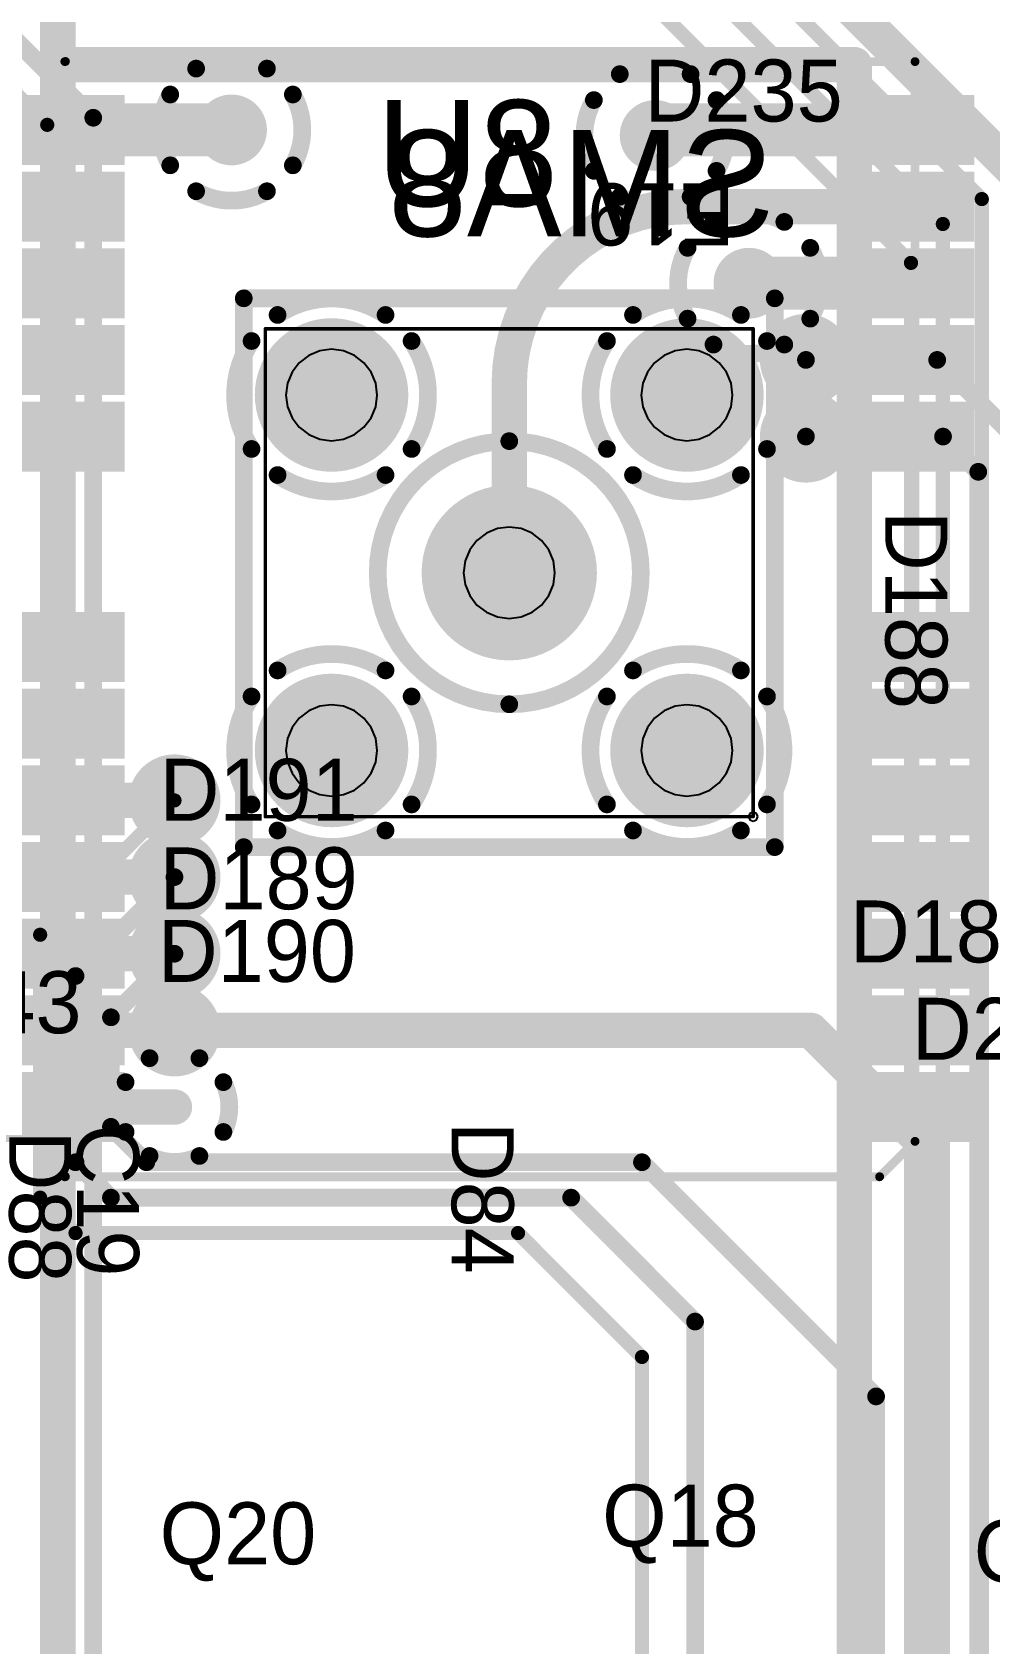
# Model space of a CAD drawing. Extents: x 11.67 to 17.2, y 3.98 to 12.28.
# Drawn here: x 15.021 to 15.562, y 6.509 to 7.419 of the extents above; entities that cross this region are included whole.
import ezdxf

# ---------------------------------------------------------------- set-up
doc = ezdxf.new("R2010")
doc.units = 0
doc.layers.get('0').update_dxf_attribs({"linetype": 'CONTINUOUS'})
for name, color, linetype in [('BOTTOMLAYER', 5, 'CONTINUOUS'), ('BOTTOMOVERLAY', 54, 'CONTINUOUS'), ('BOTTOMSOLDER', 6, 'CONTINUOUS'), ('INTERNALPLANE1', 76, 'CONTINUOUS'), ('MECHANICAL10', 56, 'CONTINUOUS'), ('MECHANICAL6', 56, 'CONTINUOUS'), ('MECHANICAL8', 56, 'CONTINUOUS'), ('MECHANICAL9', 56, 'CONTINUOUS'), ('MIDLAYER1', 16, 'CONTINUOUS'), ('MULTILAYER', 9, 'CONTINUOUS'), ('TOPLAYER', 1, 'CONTINUOUS'), ('TOPOVERLAY', 2, 'CONTINUOUS'), ('TOPPASTE', 8, 'CONTINUOUS'), ('TOPSOLDER', 216, 'CONTINUOUS')]:
    doc.layers.add(name, color=color, linetype=linetype)

# ---------------------------------------------------------------- blocks, each defined once
blk = doc.blocks.new('SMA_TH_HL_SMA_KHD4_B_30')
at = {"layer": 'BOTTOMLAYER', "const_width": 0.03937}
for points in [[(-0.12008, 0.10039, 1), (-0.08071, 0.10039, 1)], [(0.08071, 0.10039, 1), (0.12008, 0.10039, 1)], [(-0.01969, 0, 1), (0.01969, 0, 1)], [(-0.12008, -0.10039, 1), (-0.08071, -0.10039, 1)], [(0.08071, -0.10039, 1), (0.12008, -0.10039, 1)]]:
    blk.add_lwpolyline(points, format="xyb", close=True, dxfattribs=at)
at = {"layer": 'BOTTOMOVERLAY', "const_width": 0.01}
for points in [[(-0.155, 0.15), (-0.155, -0.15)], [(-0.155, 0.15), (0.155, 0.15)], [(0.155, 0.15), (0.155, -0.15)], [(-0.155, -0.15), (0.155, -0.15)]]:
    blk.add_lwpolyline(points, dxfattribs=at)
at = {"layer": 'BOTTOMOVERLAY'}
for points, const_width in [([(-0.1575, 0.15, 1), (-0.1525, 0.15, 1)], 0.005), ([(-0.1575, 0.15, 1), (-0.1525, 0.15, 1)], 0.005), ([(0.1525, 0.15, 1), (0.1575, 0.15, 1)], 0.005), ([(0.1525, 0.15, 1), (0.1575, 0.15, 1)], 0.005), ([(0.07433, 0, 1), (-0.07433, 0, 1)], 0.01), ([(-0.07683, 0, 1), (-0.07183, 0, 1)], 0.005), ([(0.07183, 0, 1), (0.07683, 0, 1)], 0.005), ([(-0.1575, -0.15, 1), (-0.1525, -0.15, 1)], 0.005), ([(-0.1575, -0.15, 1), (-0.1525, -0.15, 1)], 0.005), ([(0.1525, -0.15, 1), (0.1575, -0.15, 1)], 0.005), ([(0.1525, -0.15, 1), (0.1575, -0.15, 1)], 0.005)]:
    blk.add_lwpolyline(points, format="xyb", close=True, dxfattribs=dict(at, const_width=const_width))
at = {"layer": 'BOTTOMSOLDER', "const_width": 0.04337}
for points in [[(-0.12208, 0.10039, 1), (-0.07871, 0.10039, 1)], [(0.07871, 0.10039, 1), (0.12208, 0.10039, 1)], [(-0.02168, 0, 1), (0.02168, 0, 1)], [(-0.12208, -0.10039, 1), (-0.07871, -0.10039, 1)], [(0.07871, -0.10039, 1), (0.12208, -0.10039, 1)]]:
    blk.add_lwpolyline(points, format="xyb", close=True, dxfattribs=at)
at = {"layer": 'INTERNALPLANE1', "const_width": 0.01}
for points in [[(-0.13088, 0.1456, -0.305731), (-0.0699, 0.1456)], [(0.0699, 0.1456, -0.305731), (0.13089, 0.1456)], [(-0.1456, 0.0699, -0.305731), (-0.1456, 0.13089)], [(-0.05519, 0.13089, -0.305731), (-0.05519, 0.0699)], [(0.05519, 0.0699, -0.305731), (0.05519, 0.13089)], [(0.1456, 0.13089, -0.305731), (0.1456, 0.0699)], [(-0.0699, 0.05519, -0.305731), (-0.13088, 0.05519)], [(0.13089, 0.05519, -0.305731), (0.0699, 0.05519)], [(-0.13088, -0.05519, -0.305731), (-0.0699, -0.05519)], [(0.0699, -0.05519, -0.305731), (0.13089, -0.05519)], [(-0.1456, -0.13088, -0.305731), (-0.1456, -0.0699)], [(-0.05519, -0.0699, -0.305731), (-0.05519, -0.13088)], [(0.05519, -0.13088, -0.305731), (0.05519, -0.0699)], [(0.1456, -0.0699, -0.305731), (0.1456, -0.13088)], [(-0.0699, -0.1456, -0.305731), (-0.13088, -0.1456)], [(0.13089, -0.1456, -0.305731), (0.0699, -0.1456)]]:
    blk.add_lwpolyline(points, format="xyb", dxfattribs=at)
at = {"layer": 'INTERNALPLANE1'}
for points, const_width in [([(-0.13338, 0.1456, 1), (-0.12838, 0.1456, 1)], 0.005), ([(-0.0724, 0.1456, 1), (-0.0674, 0.1456, 1)], 0.005), ([(0.0674, 0.1456, 1), (0.0724, 0.1456, 1)], 0.005), ([(0.12839, 0.1456, 1), (0.13339, 0.1456, 1)], 0.005), ([(-0.1481, 0.13089, 1), (-0.1431, 0.13089, 1)], 0.005), ([(-0.05769, 0.13089, 1), (-0.05269, 0.13089, 1)], 0.005), ([(0.05269, 0.13089, 1), (0.05769, 0.13089, 1)], 0.005), ([(0.1431, 0.13089, 1), (0.1481, 0.13089, 1)], 0.005), ([(-0.1481, 0.0699, 1), (-0.1431, 0.0699, 1)], 0.005), ([(-0.05769, 0.0699, 1), (-0.05269, 0.0699, 1)], 0.005), ([(0.05269, 0.0699, 1), (0.05769, 0.0699, 1)], 0.005), ([(0.1431, 0.0699, 1), (0.1481, 0.0699, 1)], 0.005), ([(-0.13338, 0.05519, 1), (-0.12838, 0.05519, 1)], 0.005), ([(-0.0724, 0.05519, 1), (-0.0674, 0.05519, 1)], 0.005), ([(0.0674, 0.05519, 1), (0.0724, 0.05519, 1)], 0.005), ([(0.12839, 0.05519, 1), (0.13339, 0.05519, 1)], 0.005), ([(-0.02476, 0, 1), (0.02476, 0, 1)], 0.04953), ([(-0.13338, -0.05519, 1), (-0.12838, -0.05519, 1)], 0.005), ([(-0.0724, -0.05519, 1), (-0.0674, -0.05519, 1)], 0.005), ([(0.0674, -0.05519, 1), (0.0724, -0.05519, 1)], 0.005), ([(0.12839, -0.05519, 1), (0.13339, -0.05519, 1)], 0.005), ([(-0.1481, -0.0699, 1), (-0.1431, -0.0699, 1)], 0.005), ([(-0.05769, -0.0699, 1), (-0.05269, -0.0699, 1)], 0.005), ([(0.05269, -0.0699, 1), (0.05769, -0.0699, 1)], 0.005), ([(0.1431, -0.0699, 1), (0.1481, -0.0699, 1)], 0.005), ([(-0.1481, -0.13088, 1), (-0.1431, -0.13088, 1)], 0.005), ([(-0.05769, -0.13088, 1), (-0.05269, -0.13088, 1)], 0.005), ([(0.05269, -0.13088, 1), (0.05769, -0.13088, 1)], 0.005), ([(0.1431, -0.13088, 1), (0.1481, -0.13088, 1)], 0.005), ([(-0.13338, -0.1456, 1), (-0.12838, -0.1456, 1)], 0.005), ([(-0.0724, -0.1456, 1), (-0.0674, -0.1456, 1)], 0.005), ([(0.0674, -0.1456, 1), (0.0724, -0.1456, 1)], 0.005), ([(0.12839, -0.1456, 1), (0.13339, -0.1456, 1)], 0.005)]:
    blk.add_lwpolyline(points, format="xyb", close=True, dxfattribs=dict(at, const_width=const_width))
at = {"layer": 'MECHANICAL6', "const_width": 0.002}
for points in [[(-0.13779, 0.1378), (0.1378, 0.1378)], [(-0.13779, 0.1378), (-0.13779, -0.13779)], [(0.1378, 0.1378), (0.1378, -0.13779)], [(-0.13779, -0.13779), (0.1378, -0.13779)]]:
    blk.add_lwpolyline(points, dxfattribs=at)
at = {"layer": 'MECHANICAL6', "const_width": 0.001}
for points in [[(-0.13829, 0.1378, 1), (-0.13729, 0.1378, 1)], [(-0.13829, 0.1378, 1), (-0.13729, 0.1378, 1)], [(0.1373, 0.1378, 1), (0.1383, 0.1378, 1)], [(0.1373, 0.1378, 1), (0.1383, 0.1378, 1)], [(-0.13829, -0.13779, 1), (-0.13729, -0.13779, 1)], [(-0.13829, -0.13779, 1), (-0.13729, -0.13779, 1)], [(0.1373, -0.13779, 1), (0.1383, -0.13779, 1)], [(0.1373, -0.13779, 1), (0.1383, -0.13779, 1)]]:
    blk.add_lwpolyline(points, format="xyb", close=True, dxfattribs=at)
at = {"layer": 'MECHANICAL8'}
for p, q in [((-0.1396, -0.13599), (-0.14035, -0.13779)), ((-0.13779, -0.13524), (-0.1396, -0.13599)), ((-0.13599, -0.13599), (-0.13779, -0.13524)), ((-0.13524, -0.13779), (-0.13599, -0.13599)), ((-0.14035, -0.13779), (-0.14035, -0.13779)), ((-0.14035, -0.13779), (-0.1396, -0.1396)), ((-0.1396, -0.1396), (-0.13779, -0.14035)), ((-0.13779, -0.14035), (-0.13599, -0.1396)), ((-0.13599, -0.1396), (-0.13524, -0.13779)), ((-0.13524, -0.13779), (-0.13524, -0.13779))]:
    blk.add_line(p, q, dxfattribs=at)
at = {"layer": 'MECHANICAL9'}
for p, q in [((-0.11864, 0.11864), (-0.12274, 0.1133)), ((-0.1133, 0.12274), (-0.11864, 0.11864)), ((-0.10707, 0.12532), (-0.1133, 0.12274)), ((-0.10039, 0.1262), (-0.10707, 0.12532)), ((-0.09371, 0.12532), (-0.10039, 0.1262)), ((-0.08748, 0.12274), (-0.09371, 0.12532)), ((-0.08214, 0.11864), (-0.08748, 0.12274)), ((-0.07804, 0.1133), (-0.08214, 0.11864)), ((0.08214, 0.11864), (0.07804, 0.1133)), ((0.08748, 0.12274), (0.08214, 0.11864)), ((0.09371, 0.12532), (0.08748, 0.12274)), ((0.10039, 0.1262), (0.09371, 0.12532)), ((0.10707, 0.12532), (0.10039, 0.1262)), ((0.1133, 0.12274), (0.10707, 0.12532)), ((0.11864, 0.11864), (0.1133, 0.12274)), ((0.12274, 0.1133), (0.11864, 0.11864)), ((-0.12274, 0.1133), (-0.12532, 0.10707)), ((-0.07546, 0.10707), (-0.07804, 0.1133)), ((0.07804, 0.1133), (0.07546, 0.10707)), ((0.12532, 0.10707), (0.12274, 0.1133)), ((-0.12532, 0.10707), (-0.1262, 0.10039)), ((-0.1262, 0.10039), (-0.1262, 0.10039)), ((-0.1262, 0.10039), (-0.12532, 0.09371)), ((-0.07458, 0.10039), (-0.07546, 0.10707)), ((-0.07546, 0.09371), (-0.07458, 0.10039)), ((-0.07458, 0.10039), (-0.07458, 0.10039)), ((0.07546, 0.10707), (0.07458, 0.10039)), ((0.07458, 0.10039), (0.07458, 0.10039)), ((0.07458, 0.10039), (0.07546, 0.09371)), ((0.1262, 0.10039), (0.12532, 0.10707)), ((0.12532, 0.09371), (0.1262, 0.10039)), ((0.1262, 0.10039), (0.1262, 0.10039)), ((-0.12532, 0.09371), (-0.12274, 0.08748)), ((-0.07804, 0.08748), (-0.07546, 0.09371)), ((0.07546, 0.09371), (0.07804, 0.08748)), ((0.12274, 0.08748), (0.12532, 0.09371)), ((-0.12274, 0.08748), (-0.11864, 0.08214)), ((-0.11864, 0.08214), (-0.1133, 0.07804)), ((-0.08748, 0.07804), (-0.08214, 0.08214)), ((-0.08214, 0.08214), (-0.07804, 0.08748)), ((0.07804, 0.08748), (0.08214, 0.08214)), ((0.08214, 0.08214), (0.08748, 0.07804)), ((0.1133, 0.07804), (0.11864, 0.08214)), ((0.11864, 0.08214), (0.12274, 0.08748)), ((-0.1133, 0.07804), (-0.10707, 0.07546)), ((-0.10707, 0.07546), (-0.10039, 0.07458)), ((-0.10039, 0.07458), (-0.09371, 0.07546)), ((-0.09371, 0.07546), (-0.08748, 0.07804)), ((0.08748, 0.07804), (0.09371, 0.07546)), ((0.09371, 0.07546), (0.10039, 0.07458)), ((0.10039, 0.07458), (0.10707, 0.07546)), ((0.10707, 0.07546), (0.1133, 0.07804)), ((-0.01825, 0.01825), (-0.02235, 0.01291)), ((-0.01291, 0.02235), (-0.01825, 0.01825)), ((-0.00668, 0.02493), (-0.01291, 0.02235)), ((0, 0.02581), (-0.00668, 0.02493)), ((0.00668, 0.02493), (0, 0.02581)), ((0.01291, 0.02235), (0.00668, 0.02493)), ((0.01825, 0.01825), (0.01291, 0.02235)), ((0.02235, 0.01291), (0.01825, 0.01825)), ((-0.02235, 0.01291), (-0.02493, 0.00668)), ((0.02493, 0.00668), (0.02235, 0.01291)), ((-0.02493, 0.00668), (-0.02581, 0)), ((-0.02581, 0), (-0.02581, 0)), ((-0.02581, 0), (-0.02493, -0.00668)), ((0.02581, 0), (0.02493, 0.00668)), ((0.02493, -0.00668), (0.02581, 0)), ((0.02581, 0), (0.02581, 0)), ((-0.02493, -0.00668), (-0.02235, -0.01291)), ((0.02235, -0.01291), (0.02493, -0.00668)), ((-0.02235, -0.01291), (-0.01825, -0.01825)), ((0.01825, -0.01825), (0.02235, -0.01291)), ((-0.01825, -0.01825), (-0.01291, -0.02235)), ((-0.01291, -0.02235), (-0.00668, -0.02493)), ((-0.00668, -0.02493), (0, -0.02581)), ((0, -0.02581), (0.00668, -0.02493)), ((0.00668, -0.02493), (0.01291, -0.02235)), ((0.01291, -0.02235), (0.01825, -0.01825)), ((-0.1133, -0.07804), (-0.11864, -0.08214)), ((-0.10707, -0.07546), (-0.1133, -0.07804)), ((-0.10039, -0.07458), (-0.10707, -0.07546)), ((-0.09371, -0.07546), (-0.10039, -0.07458)), ((-0.08748, -0.07804), (-0.09371, -0.07546)), ((-0.08214, -0.08214), (-0.08748, -0.07804)), ((0.08748, -0.07804), (0.08214, -0.08214)), ((0.09371, -0.07546), (0.08748, -0.07804)), ((0.10039, -0.07458), (0.09371, -0.07546)), ((0.10707, -0.07546), (0.10039, -0.07458)), ((0.1133, -0.07804), (0.10707, -0.07546)), ((0.11864, -0.08214), (0.1133, -0.07804)), ((-0.12274, -0.08748), (-0.12532, -0.09371)), ((-0.11864, -0.08214), (-0.12274, -0.08748)), ((-0.07804, -0.08748), (-0.08214, -0.08214)), ((-0.07546, -0.09371), (-0.07804, -0.08748)), ((0.07804, -0.08748), (0.07546, -0.09371)), ((0.08214, -0.08214), (0.07804, -0.08748)), ((0.12274, -0.08748), (0.11864, -0.08214)), ((0.12532, -0.09371), (0.12274, -0.08748)), ((-0.12532, -0.09371), (-0.1262, -0.10039)), ((-0.07458, -0.10039), (-0.07546, -0.09371)), ((0.07546, -0.09371), (0.07458, -0.10039)), ((0.1262, -0.10039), (0.12532, -0.09371)), ((-0.1262, -0.10039), (-0.1262, -0.10039)), ((-0.1262, -0.10039), (-0.12532, -0.10707)), ((-0.12532, -0.10707), (-0.12274, -0.1133)), ((-0.07804, -0.1133), (-0.07546, -0.10707)), ((-0.07546, -0.10707), (-0.07458, -0.10039)), ((-0.07458, -0.10039), (-0.07458, -0.10039)), ((0.07458, -0.10039), (0.07458, -0.10039)), ((0.07458, -0.10039), (0.07546, -0.10707)), ((0.07546, -0.10707), (0.07804, -0.1133)), ((0.12274, -0.1133), (0.12532, -0.10707)), ((0.12532, -0.10707), (0.1262, -0.10039)), ((0.1262, -0.10039), (0.1262, -0.10039)), ((-0.12274, -0.1133), (-0.11864, -0.11864)), ((-0.08214, -0.11864), (-0.07804, -0.1133)), ((0.07804, -0.1133), (0.08214, -0.11864)), ((0.11864, -0.11864), (0.12274, -0.1133)), ((-0.11864, -0.11864), (-0.1133, -0.12274)), ((-0.1133, -0.12274), (-0.10707, -0.12532)), ((-0.10707, -0.12532), (-0.10039, -0.1262)), ((-0.10039, -0.1262), (-0.09371, -0.12532)), ((-0.09371, -0.12532), (-0.08748, -0.12274)), ((-0.08748, -0.12274), (-0.08214, -0.11864)), ((0.08214, -0.11864), (0.08748, -0.12274)), ((0.08748, -0.12274), (0.09371, -0.12532)), ((0.09371, -0.12532), (0.10039, -0.1262)), ((0.10039, -0.1262), (0.10707, -0.12532)), ((0.10707, -0.12532), (0.1133, -0.12274)), ((0.1133, -0.12274), (0.11864, -0.11864))]:
    blk.add_line(p, q, dxfattribs=at)
at = {"layer": 'MIDLAYER1', "const_width": 0.03937}
for points in [[(-0.12008, 0.10039, 1), (-0.08071, 0.10039, 1)], [(0.08071, 0.10039, 1), (0.12008, 0.10039, 1)], [(-0.01969, 0, 1), (0.01969, 0, 1)], [(-0.12008, -0.10039, 1), (-0.08071, -0.10039, 1)], [(0.08071, -0.10039, 1), (0.12008, -0.10039, 1)]]:
    blk.add_lwpolyline(points, format="xyb", close=True, dxfattribs=at)
at = {"layer": 'MULTILAYER', "const_width": 0.03937}
for points in [[(-0.12008, 0.10039, 1), (-0.08071, 0.10039, 1)], [(0.08071, 0.10039, 1), (0.12008, 0.10039, 1)], [(-0.01969, 0, 1), (0.01969, 0, 1)], [(-0.12008, -0.10039, 1), (-0.08071, -0.10039, 1)], [(0.08071, -0.10039, 1), (0.12008, -0.10039, 1)]]:
    blk.add_lwpolyline(points, format="xyb", close=True, dxfattribs=at)
at = {"layer": 'TOPLAYER', "const_width": 0.03937}
for points in [[(-0.12008, 0.10039, 1), (-0.08071, 0.10039, 1)], [(0.08071, 0.10039, 1), (0.12008, 0.10039, 1)], [(-0.01969, 0, 1), (0.01969, 0, 1)], [(-0.12008, -0.10039, 1), (-0.08071, -0.10039, 1)], [(0.08071, -0.10039, 1), (0.12008, -0.10039, 1)]]:
    blk.add_lwpolyline(points, format="xyb", close=True, dxfattribs=at)
at = {"layer": 'TOPSOLDER', "const_width": 0.04337}
for points in [[(-0.12208, 0.10039, 1), (-0.07871, 0.10039, 1)], [(0.07871, 0.10039, 1), (0.12208, 0.10039, 1)], [(-0.02168, 0, 1), (0.02168, 0, 1)], [(-0.12208, -0.10039, 1), (-0.07871, -0.10039, 1)], [(0.07871, -0.10039, 1), (0.12208, -0.10039, 1)]]:
    blk.add_lwpolyline(points, format="xyb", close=True, dxfattribs=at)
blk = doc.blocks.new('LB1020B_51')
at = {"layer": 'TOPLAYER'}
for points in [[(-0.02953, 0.57488), (0.02953, 0.57488), (-0.02953, 0.60638), (0.02953, 0.60638)], [(0.45047, 0.57488), (0.50953, 0.57488), (0.45047, 0.60638), (0.50953, 0.60638)], [(-0.02953, 0.53157), (0.02953, 0.53157), (-0.02953, 0.56307), (0.02953, 0.56307)], [(0.45047, 0.53157), (0.50953, 0.53157), (0.45047, 0.56307), (0.50953, 0.56307)], [(-0.02953, 0.48827), (0.02953, 0.48827), (-0.02953, 0.51976), (0.02953, 0.51976)], [(0.45047, 0.48827), (0.50953, 0.48827), (0.45047, 0.51976), (0.50953, 0.51976)], [(-0.02953, 0.44496), (0.02953, 0.44496), (-0.02953, 0.47646), (0.02953, 0.47646)], [(0.45047, 0.44496), (0.50953, 0.44496), (0.45047, 0.47646), (0.50953, 0.47646)], [(-0.02953, 0.40165), (0.02953, 0.40165), (-0.02953, 0.43315), (0.02953, 0.43315)], [(0.45047, 0.40165), (0.50953, 0.40165), (0.45047, 0.43315), (0.50953, 0.43315)], [(-0.02953, 0.35835), (0.02953, 0.35835), (-0.02953, 0.38984), (0.02953, 0.38984)], [(0.45047, 0.35835), (0.50953, 0.35835), (0.45047, 0.38984), (0.50953, 0.38984)], [(-0.02953, 0.31504), (0.02953, 0.31504), (-0.02953, 0.34654), (0.02953, 0.34654)], [(0.45047, 0.31504), (0.50953, 0.31504), (0.45047, 0.34654), (0.50953, 0.34654)], [(-0.02953, 0.19614), (0.02953, 0.19614), (-0.02953, 0.22764), (0.02953, 0.22764)], [(0.45047, 0.19614), (0.50953, 0.19614), (0.45047, 0.22764), (0.50953, 0.22764)], [(-0.02953, 0.15283), (0.02953, 0.15283), (-0.02953, 0.18433), (0.02953, 0.18433)], [(0.45047, 0.15283), (0.50953, 0.15283), (0.45047, 0.18433), (0.50953, 0.18433)], [(-0.02953, 0.10953), (0.02953, 0.10953), (-0.02953, 0.14102), (0.02953, 0.14102)], [(0.45047, 0.10953), (0.50953, 0.10953), (0.45047, 0.14102), (0.50953, 0.14102)], [(-0.02953, 0.06622), (0.02953, 0.06622), (-0.02953, 0.09772), (0.02953, 0.09772)], [(0.45047, 0.06622), (0.50953, 0.06622), (0.45047, 0.09772), (0.50953, 0.09772)], [(-0.02953, 0.02291), (0.02953, 0.02291), (-0.02953, 0.05441), (0.02953, 0.05441)], [(0.45047, 0.02291), (0.50953, 0.02291), (0.45047, 0.05441), (0.50953, 0.05441)]]:
    blk.add_solid(points, dxfattribs=at)
at = {"layer": 'TOPOVERLAY', "const_width": 0.005}
for points in [[(0.02, 0.63), (0, 0.61)], [(0.48031, 0.63), (0.02, 0.63)], [(0.48, 0.62992), (0.48, 0)], [(0, 0.61), (0, 0.00008)], [(0.48031, 0.00008), (0, 0.00008)]]:
    blk.add_lwpolyline(points, dxfattribs=at)
at = {"layer": 'TOPOVERLAY', "const_width": 0.0025}
for points in [[(0.01875, 0.63, 1), (0.02125, 0.63, 1)], [(0.01875, 0.63, 1), (0.02125, 0.63, 1)], [(0.47875, 0.62992, 1), (0.48125, 0.62992, 1)], [(0.47907, 0.63, 1), (0.48157, 0.63, 1)], [(-0.00125, 0.61, 1), (0.00125, 0.61, 1)], [(-0.00125, 0.61, 1), (0.00125, 0.61, 1)], [(-0.00125, 0.00008, 1), (0.00125, 0.00008, 1)], [(-0.00125, 0.00008, 1), (0.00125, 0.00008, 1)], [(0.47875, 0, 1), (0.48125, 0, 1)], [(0.47907, 0.00008, 1), (0.48157, 0.00008, 1)]]:
    blk.add_lwpolyline(points, format="xyb", close=True, dxfattribs=at)
at = {"layer": 'TOPPASTE'}
for points in [[(-0.02953, 0.57488), (0.02953, 0.57488), (-0.02953, 0.60638), (0.02953, 0.60638)], [(0.45047, 0.57488), (0.50953, 0.57488), (0.45047, 0.60638), (0.50953, 0.60638)], [(-0.02953, 0.53157), (0.02953, 0.53157), (-0.02953, 0.56307), (0.02953, 0.56307)], [(0.45047, 0.53157), (0.50953, 0.53157), (0.45047, 0.56307), (0.50953, 0.56307)], [(-0.02953, 0.48827), (0.02953, 0.48827), (-0.02953, 0.51976), (0.02953, 0.51976)], [(0.45047, 0.48827), (0.50953, 0.48827), (0.45047, 0.51976), (0.50953, 0.51976)], [(-0.02953, 0.44496), (0.02953, 0.44496), (-0.02953, 0.47646), (0.02953, 0.47646)], [(0.45047, 0.44496), (0.50953, 0.44496), (0.45047, 0.47646), (0.50953, 0.47646)], [(-0.02953, 0.40165), (0.02953, 0.40165), (-0.02953, 0.43315), (0.02953, 0.43315)], [(0.45047, 0.40165), (0.50953, 0.40165), (0.45047, 0.43315), (0.50953, 0.43315)], [(-0.02953, 0.35835), (0.02953, 0.35835), (-0.02953, 0.38984), (0.02953, 0.38984)], [(0.45047, 0.35835), (0.50953, 0.35835), (0.45047, 0.38984), (0.50953, 0.38984)], [(-0.02953, 0.31504), (0.02953, 0.31504), (-0.02953, 0.34654), (0.02953, 0.34654)], [(0.45047, 0.31504), (0.50953, 0.31504), (0.45047, 0.34654), (0.50953, 0.34654)], [(-0.02953, 0.19614), (0.02953, 0.19614), (-0.02953, 0.22764), (0.02953, 0.22764)], [(0.45047, 0.19614), (0.50953, 0.19614), (0.45047, 0.22764), (0.50953, 0.22764)], [(-0.02953, 0.15283), (0.02953, 0.15283), (-0.02953, 0.18433), (0.02953, 0.18433)], [(0.45047, 0.15283), (0.50953, 0.15283), (0.45047, 0.18433), (0.50953, 0.18433)], [(-0.02953, 0.10953), (0.02953, 0.10953), (-0.02953, 0.14102), (0.02953, 0.14102)], [(0.45047, 0.10953), (0.50953, 0.10953), (0.45047, 0.14102), (0.50953, 0.14102)], [(-0.02953, 0.06622), (0.02953, 0.06622), (-0.02953, 0.09772), (0.02953, 0.09772)], [(0.45047, 0.06622), (0.50953, 0.06622), (0.45047, 0.09772), (0.50953, 0.09772)], [(-0.02953, 0.02291), (0.02953, 0.02291), (-0.02953, 0.05441), (0.02953, 0.05441)], [(0.45047, 0.02291), (0.50953, 0.02291), (0.45047, 0.05441), (0.50953, 0.05441)]]:
    blk.add_solid(points, dxfattribs=at)
at = {"layer": 'TOPSOLDER'}
for points in [[(-0.03353, 0.57088), (0.03353, 0.57088), (-0.03353, 0.61038), (0.03353, 0.61038)], [(0.44647, 0.57088), (0.51353, 0.57088), (0.44647, 0.61038), (0.51353, 0.61038)], [(-0.03353, 0.52757), (0.03353, 0.52757), (-0.03353, 0.56707), (0.03353, 0.56707)], [(0.44647, 0.52757), (0.51353, 0.52757), (0.44647, 0.56707), (0.51353, 0.56707)], [(-0.03353, 0.48427), (0.03353, 0.48427), (-0.03353, 0.52376), (0.03353, 0.52376)], [(0.44647, 0.48427), (0.51353, 0.48427), (0.44647, 0.52376), (0.51353, 0.52376)], [(-0.03353, 0.44096), (0.03353, 0.44096), (-0.03353, 0.48046), (0.03353, 0.48046)], [(0.44647, 0.44096), (0.51353, 0.44096), (0.44647, 0.48046), (0.51353, 0.48046)], [(-0.03353, 0.39765), (0.03353, 0.39765), (-0.03353, 0.43715), (0.03353, 0.43715)], [(0.44647, 0.39765), (0.51353, 0.39765), (0.44647, 0.43715), (0.51353, 0.43715)], [(-0.03353, 0.35435), (0.03353, 0.35435), (-0.03353, 0.39384), (0.03353, 0.39384)], [(0.44647, 0.35435), (0.51353, 0.35435), (0.44647, 0.39384), (0.51353, 0.39384)], [(-0.03353, 0.31104), (0.03353, 0.31104), (-0.03353, 0.35054), (0.03353, 0.35054)], [(0.44647, 0.31104), (0.51353, 0.31104), (0.44647, 0.35054), (0.51353, 0.35054)], [(-0.03353, 0.19214), (0.03353, 0.19214), (-0.03353, 0.23164), (0.03353, 0.23164)], [(0.44647, 0.19214), (0.51353, 0.19214), (0.44647, 0.23164), (0.51353, 0.23164)], [(-0.03353, 0.14883), (0.03353, 0.14883), (-0.03353, 0.18833), (0.03353, 0.18833)], [(0.44647, 0.14883), (0.51353, 0.14883), (0.44647, 0.18833), (0.51353, 0.18833)], [(-0.03353, 0.10553), (0.03353, 0.10553), (-0.03353, 0.14502), (0.03353, 0.14502)], [(0.44647, 0.10553), (0.51353, 0.10553), (0.44647, 0.14502), (0.51353, 0.14502)], [(-0.03353, 0.06222), (0.03353, 0.06222), (-0.03353, 0.10172), (0.03353, 0.10172)], [(0.44647, 0.06222), (0.51353, 0.06222), (0.44647, 0.10172), (0.51353, 0.10172)], [(-0.03353, 0.01891), (0.03353, 0.01891), (-0.03353, 0.05841), (0.03353, 0.05841)], [(0.44647, 0.01891), (0.51353, 0.01891), (0.44647, 0.05841), (0.51353, 0.05841)]]:
    blk.add_solid(points, dxfattribs=at)

msp = doc.modelspace()

# ---------------------------------------------------------------- linework, layer by layer
at = {"layer": 'BOTTOMLAYER'}
for points, const_width in [([(15.12409, 7.36413, 1), (15.14409, 7.36413, 1)], 0.02), ([(15.36344, 7.361, 1), (15.38344, 7.361, 1)], 0.02), ([(15.41639, 7.27752, 1), (15.43639, 7.27752, 1)], 0.02), ([(15.45361, 7.23421, 1), (15.46361, 7.23421, 1)], 0.01), ([(15.45611, 7.23421, 1), (15.46111, 7.23421, 1)], 0.005), ([(15.53025, 7.23421, 1), (15.53525, 7.23421, 1)], 0.005), ([(15.53025, 7.23421, 1), (15.53525, 7.23421, 1)], 0.005), ([(15.45361, 7.19091, 1), (15.46361, 7.19091, 1)], 0.01), ([(15.45611, 7.19091, 1), (15.46111, 7.19091, 1)], 0.005), ([(15.53356, 7.19091, 1), (15.53856, 7.19091, 1)], 0.005), ([(15.53356, 7.19091, 1), (15.53856, 7.19091, 1)], 0.005), ([(15.55346, 7.171, 1), (15.55846, 7.171, 1)], 0.005), ([(15.55346, 7.171, 1), (15.55846, 7.171, 1)], 0.005), ([(15.09686, 6.98539, 1), (15.10686, 6.98539, 1)], 0.01), ([(15.09986, 6.98539, 1), (15.10386, 6.98539, 1)], 0.004), ([(15.09686, 6.94209, 1), (15.10686, 6.94209, 1)], 0.01), ([(15.09936, 6.94209, 1), (15.10436, 6.94209, 1)], 0.005), ([(15.02396, 6.9095, 1), (15.02796, 6.9095, 1)], 0.004), ([(15.02396, 6.9095, 1), (15.02796, 6.9095, 1)], 0.004), ([(15.09686, 6.89878, 1), (15.10686, 6.89878, 1)], 0.01), ([(15.09936, 6.89878, 1), (15.10436, 6.89878, 1)], 0.005), ([(15.04346, 6.88619, 1), (15.04846, 6.88619, 1)], 0.005), ([(15.04346, 6.88619, 1), (15.04846, 6.88619, 1)], 0.005), ([(15.06346, 6.86288, 1), (15.06846, 6.86288, 1)], 0.005), ([(15.06346, 6.86288, 1), (15.06846, 6.86288, 1)], 0.005), ([(15.09686, 6.85547, 1), (15.10686, 6.85547, 1)], 0.01), ([(15.09686, 6.85547, 1), (15.10686, 6.85547, 1)], 0.01), ([(15.45649, 6.85547, 1), (15.46649, 6.85547, 1)], 0.01), ([(15.45649, 6.85547, 1), (15.46649, 6.85547, 1)], 0.01), ([(15.09686, 6.81217, 1), (15.10686, 6.81217, 1)], 0.01), ([(15.06346, 6.801, 1), (15.06846, 6.801, 1)], 0.005), ([(15.06346, 6.801, 1), (15.06846, 6.801, 1)], 0.005), ([(15.52096, 6.791, 1), (15.53096, 6.791, 1)], 0.01), ([(15.52096, 6.791, 1), (15.53096, 6.791, 1)], 0.01), ([(15.04346, 6.781, 1), (15.04846, 6.781, 1)], 0.005), ([(15.04346, 6.781, 1), (15.04846, 6.781, 1)], 0.005), ([(15.08346, 6.781, 1), (15.08846, 6.781, 1)], 0.005), ([(15.08346, 6.781, 1), (15.08846, 6.781, 1)], 0.005), ([(15.36346, 6.781, 1), (15.36846, 6.781, 1)], 0.005), ([(15.36346, 6.781, 1), (15.36846, 6.781, 1)], 0.005), ([(15.02396, 6.761, 1), (15.02796, 6.761, 1)], 0.004), ([(15.02396, 6.761, 1), (15.02796, 6.761, 1)], 0.004), ([(15.06346, 6.761, 1), (15.06846, 6.761, 1)], 0.005), ([(15.06346, 6.761, 1), (15.06846, 6.761, 1)], 0.005), ([(15.32346, 6.761, 1), (15.32846, 6.761, 1)], 0.005), ([(15.32346, 6.761, 1), (15.32846, 6.761, 1)], 0.005), ([(15.04396, 6.741, 1), (15.04796, 6.741, 1)], 0.004), ([(15.04396, 6.741, 1), (15.04796, 6.741, 1)], 0.004), ([(15.29396, 6.741, 1), (15.29796, 6.741, 1)], 0.004), ([(15.29396, 6.741, 1), (15.29796, 6.741, 1)], 0.004), ([(15.39346, 6.691, 1), (15.39846, 6.691, 1)], 0.005), ([(15.39346, 6.691, 1), (15.39846, 6.691, 1)], 0.005), ([(15.36396, 6.671, 1), (15.36796, 6.671, 1)], 0.004), ([(15.36396, 6.671, 1), (15.36796, 6.671, 1)], 0.004), ([(15.49574, 6.64872, 1), (15.50074, 6.64872, 1)], 0.005), ([(15.49574, 6.64872, 1), (15.50074, 6.64872, 1)], 0.005)]:
    msp.add_lwpolyline(points, format="xyb", close=True, dxfattribs=dict(at, const_width=const_width))
for points, const_width in [([(15.45861, 7.23421), (15.53275, 7.23421)], 0.01), ([(15.53275, 7.23421), (15.57596, 7.191)], 0.01), ([(15.45861, 7.19091), (15.53606, 7.19091)], 0.01), ([(15.53606, 7.19091), (15.55596, 7.171)], 0.01), ([(15.55596, 6.30272), (15.55596, 7.171)], 0.01), ([(15.02596, 6.9095), (15.10186, 6.98539)], 0.008), ([(15.04596, 6.88619), (15.10186, 6.94209)], 0.01), ([(15.02596, 6.761), (15.02596, 6.9095)], 0.008), ([(15.06596, 6.86288), (15.10186, 6.89878)], 0.01), ([(15.04596, 6.781), (15.04596, 6.88619)], 0.01), ([(15.06596, 6.801), (15.06596, 6.86288)], 0.01), ([(15.10186, 6.85547), (15.46149, 6.85547)], 0.02), ([(15.46149, 6.85547), (15.52596, 6.791)], 0.02), ([(15.06596, 6.801), (15.08596, 6.781)], 0.01), ([(15.52596, 6.261), (15.52596, 6.791)], 0.02), ([(15.04596, 6.781), (15.06596, 6.761)], 0.01), ([(15.08596, 6.781), (15.36596, 6.781)], 0.01), ([(15.36596, 6.781), (15.49824, 6.64872)], 0.01), ([(15.02596, 6.761), (15.04596, 6.741)], 0.008), ([(15.06596, 6.761), (15.32596, 6.761)], 0.01), ([(15.32596, 6.761), (15.39596, 6.691)], 0.01), ([(15.04596, 6.741), (15.29596, 6.741)], 0.008), ([(15.29596, 6.741), (15.36596, 6.671)], 0.008), ([(15.39596, 5.301), (15.39596, 6.691)], 0.01), ([(15.36596, 5.271), (15.36596, 6.671)], 0.008), ([(15.49824, 5.42799), (15.49824, 6.64872)], 0.01)]:
    msp.add_lwpolyline(points, dxfattribs=dict(at, const_width=const_width))
at = {"layer": 'INTERNALPLANE1', "const_width": 0.02}
for points in [[(15.03596, 6.981), (15.03596, 8.131)], [(15.03596, 7.401), (15.48596, 7.401)], [(15.48596, 6.191), (15.48596, 7.401)], [(15.03596, 6.341), (15.03596, 6.981)]]:
    msp.add_lwpolyline(points, dxfattribs=at)
at = {"layer": 'INTERNALPLANE1'}
for points, const_width in [([(15.03096, 7.401, 1), (15.04096, 7.401, 1)], 0.01), ([(15.48096, 7.401, 1), (15.49096, 7.401, 1)], 0.01), ([(15.48096, 7.401, 1), (15.49096, 7.401, 1)], 0.01), ([(15.11159, 7.39877, 1), (15.11659, 7.39877, 1)], 0.005), ([(15.15159, 7.39877, 1), (15.15659, 7.39877, 1)], 0.005), ([(15.35094, 7.39564, 1), (15.35594, 7.39564, 1)], 0.005), ([(15.39094, 7.39564, 1), (15.39594, 7.39564, 1)], 0.005), ([(15.09695, 7.38413, 1), (15.10195, 7.38413, 1)], 0.005), ([(15.16623, 7.38413, 1), (15.17123, 7.38413, 1)], 0.005), ([(15.3363, 7.381, 1), (15.3413, 7.381, 1)], 0.005), ([(15.40558, 7.381, 1), (15.41058, 7.381, 1)], 0.005), ([(15.09695, 7.34413, 1), (15.10195, 7.34413, 1)], 0.005), ([(15.16623, 7.34413, 1), (15.17123, 7.34413, 1)], 0.005), ([(15.3363, 7.341, 1), (15.3413, 7.341, 1)], 0.005), ([(15.40558, 7.341, 1), (15.41058, 7.341, 1)], 0.005), ([(15.11159, 7.32949, 1), (15.11659, 7.32949, 1)], 0.005), ([(15.15159, 7.32949, 1), (15.15659, 7.32949, 1)], 0.005), ([(15.35094, 7.32636, 1), (15.35594, 7.32636, 1)], 0.005), ([(15.39094, 7.32636, 1), (15.39594, 7.32636, 1)], 0.005), ([(15.40389, 7.31216, 1), (15.40889, 7.31216, 1)], 0.005), ([(15.44389, 7.31216, 1), (15.44889, 7.31216, 1)], 0.005), ([(15.38924, 7.29752, 1), (15.39424, 7.29752, 1)], 0.005), ([(15.45853, 7.29752, 1), (15.46353, 7.29752, 1)], 0.005), ([(15.38924, 7.25752, 1), (15.39424, 7.25752, 1)], 0.005), ([(15.44561, 7.23421, 1), (15.47161, 7.23421, 1)], 0.026), ([(15.45853, 7.25752, 1), (15.46353, 7.25752, 1)], 0.005), ([(15.40389, 7.24288, 1), (15.40889, 7.24288, 1)], 0.005), ([(15.44389, 7.24288, 1), (15.44889, 7.24288, 1)], 0.005), ([(15.44561, 7.19091, 1), (15.47161, 7.19091, 1)], 0.026), ([(15.08886, 6.98539, 1), (15.11486, 6.98539, 1)], 0.026), ([(15.03096, 6.981, 1), (15.04096, 6.981, 1)], 0.01), ([(15.03096, 6.981, 1), (15.04096, 6.981, 1)], 0.01), ([(15.08886, 6.94209, 1), (15.11486, 6.94209, 1)], 0.026), ([(15.08886, 6.89878, 1), (15.11486, 6.89878, 1)], 0.026), ([(15.08886, 6.85547, 1), (15.11486, 6.85547, 1)], 0.026), ([(15.08528, 6.83979, 1), (15.09028, 6.83979, 1)], 0.005), ([(15.11343, 6.83979, 1), (15.11843, 6.83979, 1)], 0.005), ([(15.07174, 6.82624, 1), (15.07674, 6.82624, 1)], 0.005), ([(15.12698, 6.82624, 1), (15.13198, 6.82624, 1)], 0.005), ([(15.07174, 6.79809, 1), (15.07674, 6.79809, 1)], 0.005), ([(15.12698, 6.79809, 1), (15.13198, 6.79809, 1)], 0.005), ([(15.08528, 6.78454, 1), (15.09028, 6.78454, 1)], 0.005), ([(15.11343, 6.78454, 1), (15.11843, 6.78454, 1)], 0.005)]:
    msp.add_lwpolyline(points, format="xyb", close=True, dxfattribs=dict(at, const_width=const_width))
at = {"layer": 'INTERNALPLANE1', "const_width": 0.01}
for points in [[(15.11409, 7.39877, -0.267949), (15.15409, 7.39877)], [(15.35344, 7.39564, -0.267949), (15.39344, 7.39564)], [(15.09945, 7.34413, -0.267949), (15.09945, 7.38413)], [(15.16873, 7.38413, -0.267949), (15.16873, 7.34413)], [(15.3388, 7.341, -0.267949), (15.3388, 7.381)], [(15.40808, 7.381, -0.267949), (15.40808, 7.341)], [(15.15409, 7.32949, -0.267949), (15.11409, 7.32949)], [(15.39344, 7.32636, -0.267949), (15.35344, 7.32636)], [(15.40639, 7.31216, -0.267949), (15.44639, 7.31216)], [(15.39174, 7.25752, -0.267949), (15.39174, 7.29752)], [(15.46103, 7.29752, -0.267949), (15.46103, 7.25752)], [(15.44639, 7.24288, -0.267949), (15.40639, 7.24288)], [(15.08778, 6.83979, -0.240079), (15.11593, 6.83979)], [(15.07424, 6.79809, -0.240079), (15.07424, 6.82624)], [(15.12948, 6.82624, -0.240079), (15.12948, 6.79809)], [(15.11593, 6.78454, -0.240079), (15.08778, 6.78454)]]:
    msp.add_lwpolyline(points, format="xyb", dxfattribs=at)
at = {"layer": 'MIDLAYER1'}
for points, const_width in [([(15.35283, 7.56413), (15.58196, 7.335)], 0.02), ([(15.39202, 7.491), (15.55796, 7.32506)], 0.008), ([(15.38596, 7.461), (15.53596, 7.311)], 0.008), ([(15.36596, 7.441), (15.51796, 7.289)], 0.008), ([(15.00169, 7.42528), (15.05596, 7.371)], 0.01), ([(14.98169, 7.41528), (15.02996, 7.367)], 0.008), ([(15.05596, 5.681), (15.05596, 7.371)], 0.01), ([(15.02996, 5.667), (15.02996, 7.367)], 0.008), ([(15.55796, 6.499), (15.55796, 7.32506)], 0.008), ([(15.53596, 6.491), (15.53596, 7.311)], 0.008), ([(15.51796, 6.469), (15.51796, 7.289)], 0.008)]:
    msp.add_lwpolyline(points, dxfattribs=dict(at, const_width=const_width))
for points, const_width in [([(15.12409, 7.36413, 1), (15.14409, 7.36413, 1)], 0.02), ([(15.05346, 7.371, 1), (15.05846, 7.371, 1)], 0.005), ([(15.05346, 7.371, 1), (15.05846, 7.371, 1)], 0.005), ([(15.36344, 7.361, 1), (15.38344, 7.361, 1)], 0.02), ([(15.02796, 7.367, 1), (15.03196, 7.367, 1)], 0.004), ([(15.02796, 7.367, 1), (15.03196, 7.367, 1)], 0.004), ([(15.55596, 7.32506, 1), (15.55996, 7.32506, 1)], 0.004), ([(15.55596, 7.32506, 1), (15.55996, 7.32506, 1)], 0.004), ([(15.53396, 7.311, 1), (15.53796, 7.311, 1)], 0.004), ([(15.53396, 7.311, 1), (15.53796, 7.311, 1)], 0.004), ([(15.41639, 7.27752, 1), (15.43639, 7.27752, 1)], 0.02), ([(15.51596, 7.289, 1), (15.51996, 7.289, 1)], 0.004), ([(15.51596, 7.289, 1), (15.51996, 7.289, 1)], 0.004), ([(15.45361, 7.23421, 1), (15.46361, 7.23421, 1)], 0.01), ([(15.45361, 7.19091, 1), (15.46361, 7.19091, 1)], 0.01), ([(15.09686, 6.98539, 1), (15.10686, 6.98539, 1)], 0.01), ([(15.09686, 6.94209, 1), (15.10686, 6.94209, 1)], 0.01), ([(15.09686, 6.89878, 1), (15.10686, 6.89878, 1)], 0.01), ([(15.09686, 6.85547, 1), (15.10686, 6.85547, 1)], 0.01), ([(15.09686, 6.81217, 1), (15.10686, 6.81217, 1)], 0.01)]:
    msp.add_lwpolyline(points, format="xyb", close=True, dxfattribs=dict(at, const_width=const_width))
at = {"layer": 'MULTILAYER'}
for points, const_width in [([(15.12409, 7.36413, 1), (15.14409, 7.36413, 1)], 0.02), ([(15.36344, 7.361, 1), (15.38344, 7.361, 1)], 0.02), ([(15.41639, 7.27752, 1), (15.43639, 7.27752, 1)], 0.02), ([(15.45361, 7.23421, 1), (15.46361, 7.23421, 1)], 0.01), ([(15.45361, 7.19091, 1), (15.46361, 7.19091, 1)], 0.01), ([(15.09686, 6.98539, 1), (15.10686, 6.98539, 1)], 0.01), ([(15.09686, 6.94209, 1), (15.10686, 6.94209, 1)], 0.01), ([(15.09686, 6.89878, 1), (15.10686, 6.89878, 1)], 0.01), ([(15.09686, 6.85547, 1), (15.10686, 6.85547, 1)], 0.01), ([(15.09686, 6.81217, 1), (15.10686, 6.81217, 1)], 0.01)]:
    msp.add_lwpolyline(points, format="xyb", close=True, dxfattribs=dict(at, const_width=const_width))
at = {"layer": 'TOPLAYER'}
for points, const_width in [([(15.12409, 7.36413, 1), (15.14409, 7.36413, 1)], 0.02), ([(15.03274, 7.36413, 1), (15.04774, 7.36413, 1)], 0.015), ([(15.12659, 7.36413, 1), (15.14159, 7.36413, 1)], 0.015), ([(15.36344, 7.361, 1), (15.38344, 7.361, 1)], 0.02), ([(15.36907, 7.36413, 1), (15.38407, 7.36413, 1)], 0.015), ([(15.51274, 7.36413, 1), (15.52774, 7.36413, 1)], 0.015), ([(15.386, 7.32083, 1), (15.396, 7.32083, 1)], 0.01), ([(15.386, 7.32083, 1), (15.396, 7.32083, 1)], 0.01), ([(15.51524, 7.32083, 1), (15.52524, 7.32083, 1)], 0.01), ([(15.41639, 7.27752, 1), (15.43639, 7.27752, 1)], 0.02), ([(15.41889, 7.27752, 1), (15.43389, 7.27752, 1)], 0.015), ([(15.51274, 7.27752, 1), (15.52774, 7.27752, 1)], 0.015), ([(15.45361, 7.23421, 1), (15.46361, 7.23421, 1)], 0.01), ([(15.45361, 7.23421, 1), (15.46361, 7.23421, 1)], 0.01), ([(15.51524, 7.23421, 1), (15.52524, 7.23421, 1)], 0.01), ([(15.286, 7.22083, 1), (15.296, 7.22083, 1)], 0.01), ([(15.286, 7.22083, 1), (15.296, 7.22083, 1)], 0.01), ([(15.45361, 7.19091, 1), (15.46361, 7.19091, 1)], 0.01), ([(15.45361, 7.19091, 1), (15.46361, 7.19091, 1)], 0.01), ([(15.51524, 7.19091, 1), (15.52524, 7.19091, 1)], 0.01), ([(15.286, 7.114, 1), (15.296, 7.114, 1)], 0.01), ([(15.03524, 6.98539, 1), (15.04524, 6.98539, 1)], 0.01), ([(15.09686, 6.98539, 1), (15.10686, 6.98539, 1)], 0.01), ([(15.09686, 6.98539, 1), (15.10686, 6.98539, 1)], 0.01), ([(15.03524, 6.94209, 1), (15.04524, 6.94209, 1)], 0.01), ([(15.09686, 6.94209, 1), (15.10686, 6.94209, 1)], 0.01), ([(15.09686, 6.94209, 1), (15.10686, 6.94209, 1)], 0.01), ([(15.03524, 6.89878, 1), (15.04524, 6.89878, 1)], 0.01), ([(15.09686, 6.89878, 1), (15.10686, 6.89878, 1)], 0.01), ([(15.09686, 6.89878, 1), (15.10686, 6.89878, 1)], 0.01), ([(15.03524, 6.85547, 1), (15.04524, 6.85547, 1)], 0.01), ([(15.09686, 6.85547, 1), (15.10686, 6.85547, 1)], 0.01), ([(15.09686, 6.85547, 1), (15.10686, 6.85547, 1)], 0.01), ([(15.03524, 6.81217, 1), (15.04524, 6.81217, 1)], 0.01), ([(15.09686, 6.81217, 1), (15.10686, 6.81217, 1)], 0.01), ([(15.09686, 6.81217, 1), (15.10686, 6.81217, 1)], 0.01)]:
    msp.add_lwpolyline(points, format="xyb", close=True, dxfattribs=dict(at, const_width=const_width))
for points, const_width in [([(15.04024, 7.36413), (15.13409, 7.36413)], 0.03), ([(15.37657, 7.36413), (15.52024, 7.36413)], 0.03), ([(15.391, 7.32083), (15.52024, 7.32083)], 0.02), ([(15.42639, 7.27752), (15.52024, 7.27752)], 0.03), ([(15.45861, 7.23421), (15.52024, 7.23421)], 0.02), ([(15.291, 7.114), (15.291, 7.22083)], 0.02), ([(15.45861, 7.19091), (15.52024, 7.19091)], 0.02), ([(15.04024, 6.98539), (15.10186, 6.98539)], 0.02), ([(15.04024, 6.94209), (15.10186, 6.94209)], 0.02), ([(15.04024, 6.89878), (15.10186, 6.89878)], 0.02), ([(15.04024, 6.85547), (15.10186, 6.85547)], 0.02), ([(15.04024, 6.81217), (15.10186, 6.81217)], 0.02)]:
    msp.add_lwpolyline(points, dxfattribs=dict(at, const_width=const_width))
at = {"layer": 'TOPLAYER', "const_width": 0.02}
msp.add_lwpolyline([(15.291, 7.22083, -0.414214), (15.391, 7.32083)], format="xyb", dxfattribs=at)

# ---------------------------------------------------------------- block references
for name, p, rotation in [('LB1020B_51', (15.52024, 7.4028), 180), ('SMA_TH_HL_SMA_KHD4_B_30', (15.291, 7.114), 90)]:
    msp.add_blockref(name, p, dxfattribs=dict(rotation=rotation))

# ---------------------------------------------------------------- texts
at = {"layer": 'BOTTOMOVERLAY', "text_generation_flag": 2}
msp.add_text('SMA8', height=0.06, rotation=360, dxfattribs=at).set_placement((15.441, 7.304))
at = {"layer": 'MECHANICAL10'}
for s, p in [('D235', (15.36748, 7.36888)), ('D191', (15.09348, 6.97388)), ('D189', (15.09348, 6.92388)), ('D190', (15.09248, 6.88288)), ('D43', (14.96348, 6.85388)), ('D25', (15.51848, 6.83888)), ('Q18', (15.34348, 6.56388)), ('Q20', (15.09348, 6.55388)), ('Q24', (15.55348, 6.54388))]:
    msp.add_text(s, height=0.035, dxfattribs=at).set_placement(p)
for s, rotation, p in [('E19', 180, (15.41848, 7.33388)), ('D188', 270, (15.50348, 7.14888)), ('D187', 360, (15.48348, 6.89388)), ('D84', 270, (15.25848, 6.80388)), ('D88', 270, (15.00848, 6.79888)), ('C19', 270, (15.04682, 6.80235))]:
    msp.add_text(s, height=0.035, rotation=rotation, dxfattribs=at).set_placement(p)
at = {"layer": 'TOPOVERLAY'}
msp.add_text('U8', height=0.06, dxfattribs=at).set_placement((15.21596, 7.321))

doc.saveas('drawing.dxf')
